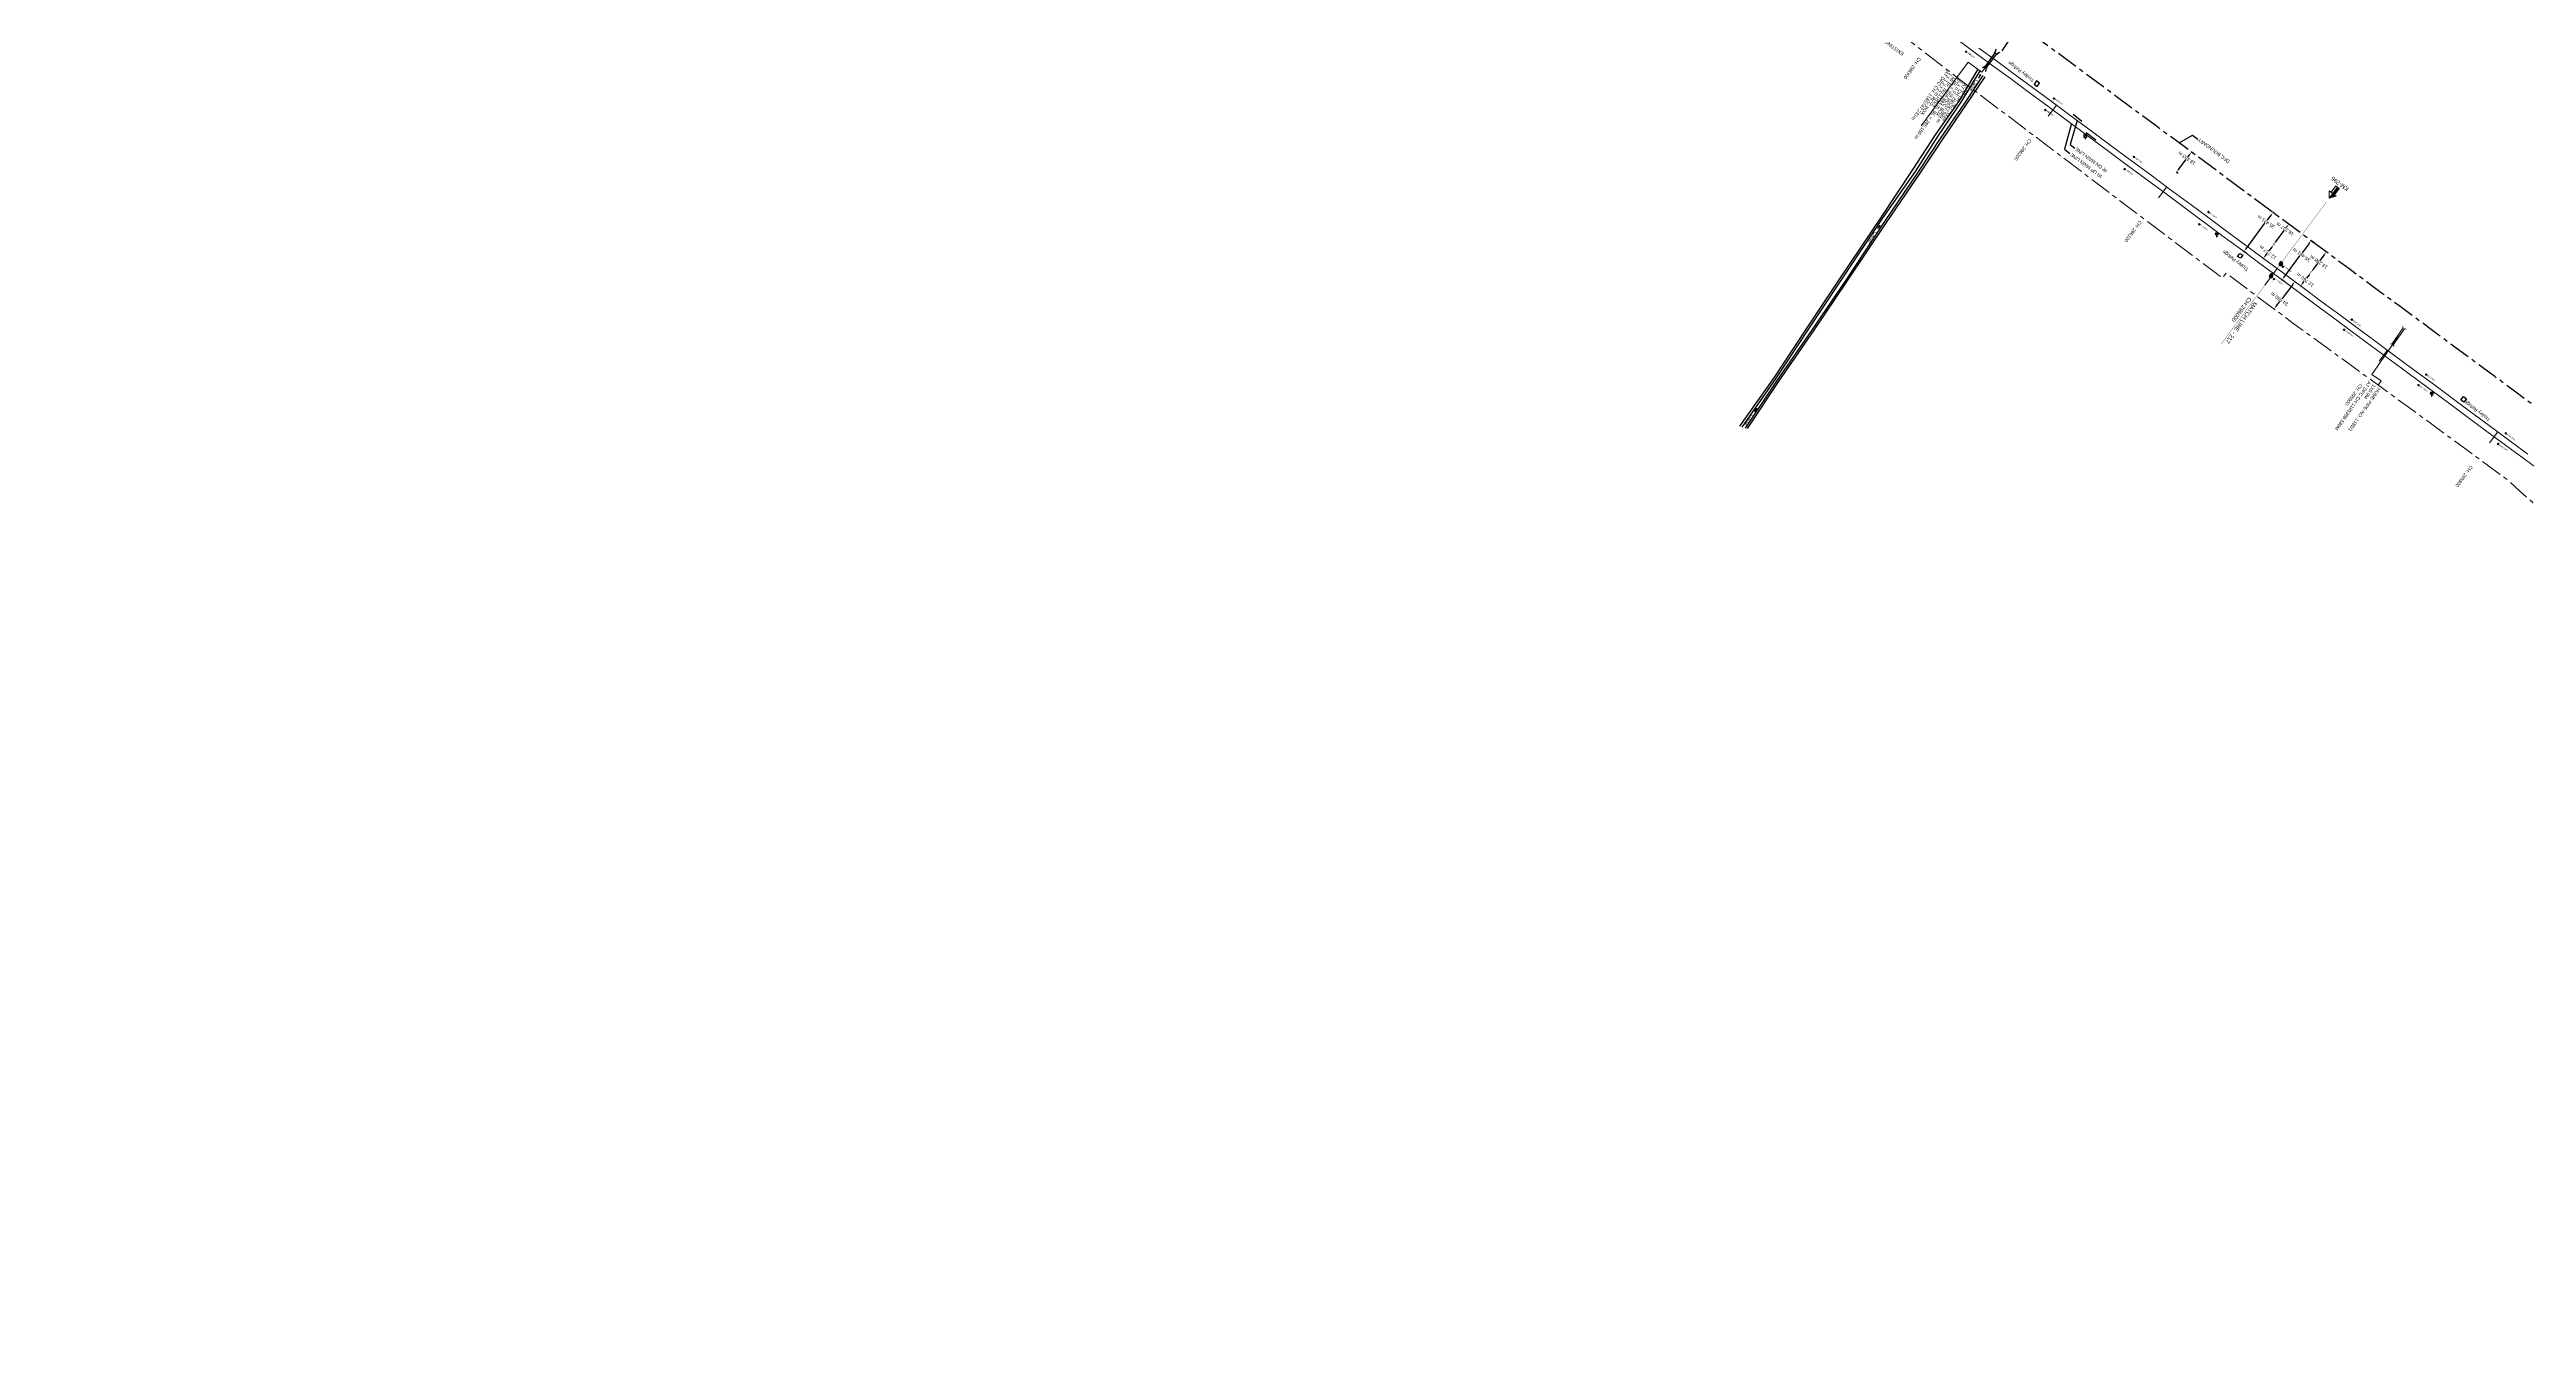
# Model space of a CAD drawing. Header units: metres. Extents: x 646303 to 662875, y 3366650 to 3378730.
# Drawn here: x 646392 to 648197, y 3376641 to 3377580 of the extents above; entities that cross this region are included whole.
import ezdxf
from ezdxf.enums import TextEntityAlignment as Align

# ---------------------------------------------------------------- set-up
doc = ezdxf.new("R2010")
doc.units = ezdxf.units.M
doc.header["$MEASUREMENT"] = 0
doc.header["$PDMODE"] = 3
doc.header["$PDSIZE"] = 0.5
doc.linetypes.add('CENTER', pattern=[50.8, 31.75, -6.35, 6.35, -6.35])
doc.linetypes.add('PHANTOM2', pattern=[1.25, 0.625, -0.125, 0.125, -0.125, 0.125, -0.125])
for name, color, linetype, lineweight in [('BOUNDARY DIMENTION', 10, 'Continuous', 0), ('BRIDGE DETAILS PLAN', 7, 'Continuous', 0), ('Existing Chainage', 7, 'Continuous', 0), ('Existing IR Track', 143, 'Continuous', 0), ('Existing Railway Boundary', 7, 'CENTER', 0), ('flow direction', 7, 'Continuous', 0), ('KM STONE', 7, 'Continuous', 0), ('OHE MAST', 8, 'Continuous', 0), ('OHE MAST TEXT', 8, 'Continuous', 0)]:
    doc.layers.add(name, color=color, linetype=linetype, lineweight=lineweight)
for name, color, linetype in [('BRIDGE_PARAPET', 7, 'Continuous'), ('CANAL_BOTTOM', 5, 'Continuous'), ('CANAL_TOP', 5, 'Continuous'), ('DFCC Boundary', 6, 'CENTER'), ('Dimension', 10, 'Continuous'), ('KILOMETER_STONE', 251, 'Continuous'), ('MATCH LINE', 7, 'Continuous'), ('RETAINING_WALL', 7, 'Continuous'), ('River Text', 5, 'Continuous'), ('SFL_SOFFIT_LVL', 251, 'Continuous'), ('Sign Board', 251, 'Continuous'), ('T_G', 8, 'Continuous'), ('TBM_PILLAR', 251, 'Continuous'), ('TOPO_TEXT', 251, 'Continuous'), ('TROLLEY_STAND', 7, 'Continuous')]:
    doc.layers.add(name, color=color, linetype=linetype)
doc.styles.add('CUT-FILL', font='cut-fill.shx', dxfattribs={"height": 2})
doc.styles.add('notes', font='romans.shx', dxfattribs={"height": 2})
doc.styles.get("Standard").update_dxf_attribs({"font": 'arial.ttf'})
doc.styles.add('Style-Arial', font='arial.ttf')
doc.dimstyles.new('DIM', dxfattribs={"dimtxt": 2.5, "dimasz": 2.5, "dimexe": 0.18, "dimexo": 0.0625, "dimgap": 0.09, "dimtad": 0, "dimtih": 1, "dimtoh": 1, "dimdec": 3, "dimzin": 0, "dimdsep": 46, "dimtxsty": 'Standard', "dimcen": 0.09, "dimadec": 0, "dimazin": 0, "dimtfac": 1, "dimtdec": 3, "dimtofl": 0, "dimtmove": 0, "dimatfit": 3, "dimfxl": 1, "dimtolj": 1, "dimtzin": 0, "dimarcsym": 0})
doc.dimstyles.new('ISO-25', dxfattribs={"dimtxt": 2.5, "dimasz": 2.5, "dimexe": 1.25, "dimexo": 0.625, "dimtad": 1, "dimtxsty": 'Standard', "dimcen": 2.5, "dimadec": 0, "dimazin": 0, "dimtfac": 1, "dimtmove": 0, "dimatfit": 3, "dimfxl": 1, "dimarcsym": 0})

# ---------------------------------------------------------------- blocks, each defined once
blk = doc.blocks.new('River A')
at = {"layer": 'River Text'}
for p, q in [((0, 3), (-4, 11, -1500)), ((0, 0), (-4, 8, -1500)), ((0, 20), (-3, 28, -1500)), ((0, 16), (-3, 24, -1500)), ((0, 13), (-3, 20, -1500)), ((0, 10), (-3, 17, -1500)), ((0, 6), (-3, 14, -1500)), ((0, 20), (4, 28, -1500)), ((0, 16), (4, 24, -1500)), ((1, 22), (0, 0)), ((0, 13), (4, 20, -1500)), ((0, 10), (4, 17, -1500)), ((0, 6), (4, 13, -1500)), ((0, 3), (4, 11, -1500)), ((0, 0), (4, 7, -1500))]:
    blk.add_line(p, q, dxfattribs=at)
blk.add_lwpolyline([(-1, -28), (1, 22)], dxfattribs=at)
blk.add_solid([(3, -28), (-1, -53), (-5, -28)], dxfattribs=at)
blk = doc.blocks.new('TBM')
at = {"const_width": 0.042}
blk.add_lwpolyline([(0.8, -0.8), (-0.8, -0.8), (-0.8, 0.8), (0.8, 0.8)], close=True, dxfattribs=at)
blk.add_lwpolyline([(0.5, -0.5), (-0.5, -0.5), (-0.5, 0.5), (0.5, 0.5)], close=True)
blk = doc.blocks.new('KMS')
blk.add_hatch(color=256).paths.add_polyline_path([(0.8, 1.7), (0.8, 0), (1.3, 0.3), (1.3, 1.7, 0.82134), (-0.6, 2.1, -0.601821)])
for points in [[(-0.8, 0), (-0.8, 1.7)], [(-0.8, 1.4), (0.8, 1.4)], [(-0.8, 0.6), (0.8, 0.6)], [(-0.8, 0), (0.8, 0)], [(0.8, 0), (0.8, 1.7)], [(0.8, 0), (1.3, 0.3)], [(1.3, 0.3), (1.3, 1.7)]]:
    blk.add_lwpolyline(points)
for centre, radius, start, end in [((0, 1.5), 0.867, 14.1462, 165.8538), ((0.3, 1.7), 1, 0.4859, 158.6661)]:
    blk.add_arc(centre, radius, start, end)
at = {"style": 'notes'}
for s, p in [('K', (-0.2, 1.6)), ('M', (-0.2, 0.8)), ('S', (-0.2, 0.1))]:
    blk.add_text(s, height=0.391, dxfattribs=at).set_placement(p)
blk = doc.blocks.new('T-G')
at = {"color": 8}
for points in [[(-0.9, 1.7), (0.9, 2.7)], [(-0.9, 1.7), (0.8, 2.7)], [(-0.1, 1.2), (-0.1, 0)], [(-0.1, 0), (0.1, 0)], [(0.1, 1.2), (0.1, 0)]]:
    blk.add_lwpolyline(points, dxfattribs=at)
blk.add_circle((0, 2.2), 1, dxfattribs=at)
at = {"color": 8, "style": 'CUT-FILL'}
for s, p in [('T', (-0.1, 2.5, 203.2)), ('G', (-0.1, 1.5, 203.2))]:
    blk.add_text(s, height=0.4, dxfattribs=at).set_placement(p)
blk = doc.blocks.new('WL')
for p, q in [((1.1, 3.4), (-1.1, 3.4)), ((-1.1, 3.4), (-1.1, 1.3)), ((-1.1, 1.3), (1.1, 1.3)), ((0, 1.3), (0, 0)), ((1.1, 1.3), (1.1, 3.4))]:
    blk.add_line(p, q)
blk.add_lwpolyline([(-1.1, 1.3), (1.1, 3.4)])
at = {"style": 'CUT-FILL'}
for s, p in [('W', (-0.8, 2.4)), ('L', (0.4, 1.6))]:
    blk.add_text(s, height=0.739, dxfattribs=at).set_placement(p)
blk = doc.blocks.new('OHE MAST')
h = blk.add_hatch(color=256)
edge = h.paths.add_edge_path()
edge.add_arc((0, 0), 0.514, 0, 360)
at = {"const_width": 0.01, "flags": 128}
for points in [[(1.5, 3.5), (1.5, 2), (-1.5, 2), (-1.5, 3.5)], [(0, 2), (0, 0)]]:
    blk.add_lwpolyline(points, dxfattribs=at)
blk.add_circle((0, 0), 0.514)
blk = doc.blocks.new('KM POST PLAN')
at = {"extrusion": (0, 0, -1)}
h = blk.add_hatch(color=256, dxfattribs=at)
h.paths.add_polyline_path([(0, -20), (0, -8.5), (3, -8.5), (3, -20)])
h.paths.add_polyline_path([(0, -8.5), (0, 0), (6.3, -8.5), (3, -8.5)], flags=16)
at = {"flags": 128}
for points in [[(0, 0), (-6.3, -8.5), (6.3, -8.5)], [(0, 0), (0, -20)], [(0, 0), (6.3, -8.5)], [(3, -8.5), (3, -20), (-3, -20), (-3, -8.5)]]:
    blk.add_lwpolyline(points, dxfattribs=at)
at = {"style": 'Style-Arial'}
blk.add_attdef('KM-POST', text='', height=6, dxfattribs=at).set_placement((0, -26, -263.9), align=Align.MIDDLE_CENTER)
blk = doc.blocks.new('*D7225')
at = {"layer": 'Defpoints', "color": 0, "transparency": 16777216}
for p in [(648032.3, 3377407.6), (648039.7, 3377417.9), (648039.8, 3377417.8)]:
    blk.add_point(p, dxfattribs=at)
at = {"layer": 'Dimension', "color": 0, "lineweight": -2, "transparency": 16777216}
for p, q in [((648032.2, 3377407.6), (648032, 3377407.8)), ((648033.6, 3377409.7), (648034.7, 3377411.1)), ((648038.2, 3377415.9), (648036.3, 3377413.3)), ((648039.8, 3377417.9), (648039.6, 3377418))]:
    blk.add_line(p, q, dxfattribs=at)
at = {"layer": 'Dimension', "color": 0, "transparency": 16777216}
for points in [[(648033.3, 3377409.9), (648034, 3377409.4), (648032.1, 3377407.7)], [(648037.9, 3377416.1), (648038.6, 3377415.7), (648039.7, 3377417.9)]]:
    blk.add_solid(points, dxfattribs=at)
at = {"layer": 'Dimension', "color": 0, "lineweight": 0, "transparency": 16777216, "insert": (648035.5, 3377412.2), "char_height": 2.5, "attachment_point": 5, "rotation": 142}
blk.add_mtext('\\A1;12.760 m', dxfattribs=at)
blk = doc.blocks.new('*D7226')
at = {"layer": 'Defpoints', "color": 0, "transparency": 16777216}
for p in [(648005, 3377427.8), (648012.5, 3377438.1), (648012.6, 3377438)]:
    blk.add_point(p, dxfattribs=at)
at = {"layer": 'Dimension', "color": 0, "lineweight": -2, "transparency": 16777216}
for p, q in [((648004.9, 3377427.8), (648004.8, 3377427.9)), ((648006.4, 3377429.8), (648007.4, 3377431.1)), ((648011, 3377436.1), (648009, 3377433.3)), ((648012.5, 3377438.1), (648012.3, 3377438.2))]:
    blk.add_line(p, q, dxfattribs=at)
at = {"layer": 'Dimension', "color": 0, "transparency": 16777216}
for points in [[(648006.1, 3377430.1), (648006.7, 3377429.6), (648004.9, 3377427.8)], [(648010.7, 3377436.3), (648011.3, 3377435.8), (648012.5, 3377438.1)]]:
    blk.add_solid(points, dxfattribs=at)
at = {"layer": 'Dimension', "color": 0, "lineweight": 0, "transparency": 16777216, "insert": (648008.2, 3377432.2), "char_height": 2.5, "attachment_point": 5, "rotation": 142}
blk.add_mtext('\\A1;12.757 m', dxfattribs=at)
blk = doc.blocks.new('*D7326')
at = {"layer": 'Defpoints', "color": 0, "linetype": 'ByBlock', "ltscale": 0.5, "transparency": 16777216}
for p in [(648027.8, 3377410.9), (648012.8, 3377390.9), (648012.8, 3377390.9)]:
    blk.add_point(p, dxfattribs=at)
at = {"layer": 'Existing Railway Boundary', "color": 0, "linetype": 'ByBlock', "lineweight": -2, "ltscale": 0.5, "transparency": 16777216}
for p, q in [((648026.3, 3377408.9), (648018.6, 3377398.7)), ((648027.7, 3377410.9), (648027.6, 3377411)), ((648012.8, 3377390.9), (648012.7, 3377391)), ((648014.3, 3377392.9), (648017, 3377396.5))]:
    blk.add_line(p, q, dxfattribs=at)
at = {"layer": 'Existing Railway Boundary', "color": 0, "linetype": 'ByBlock', "ltscale": 0.5, "transparency": 16777216}
for points in [[(648025.9, 3377409.1), (648026.6, 3377408.7), (648027.8, 3377410.9)], [(648014, 3377393.2), (648014.7, 3377392.7), (648012.8, 3377390.9)]]:
    blk.add_solid(points, dxfattribs=at)
at = {"layer": 'Existing Railway Boundary', "color": 0, "linetype": 'ByBlock', "ltscale": 0.5, "transparency": 16777216, "insert": (648016.7, 3377398.3), "char_height": 2.5, "attachment_point": 5, "rotation": 145}
blk.add_mtext('\\A1;24.950 m', dxfattribs=at)
blk = doc.blocks.new('*D7112')
at = {"layer": 'BOUNDARY DIMENTION', "color": 0, "lineweight": -2, "transparency": 16777216}
for p, q in [((648041.3, 3377419.8), (648044.5, 3377424.1)), ((648049.2, 3377430.5), (648046.1, 3377426.3)), ((648050.7, 3377432.6), (648050.6, 3377432.7)), ((648039.8, 3377417.9), (648039.7, 3377417.9))]:
    blk.add_line(p, q, dxfattribs=at)
at = {"layer": 'BOUNDARY DIMENTION', "color": 0, "transparency": 16777216}
for points in [[(648048.9, 3377430.8), (648049.6, 3377430.3), (648050.7, 3377432.5)], [(648041, 3377420.1), (648041.7, 3377419.6), (648039.8, 3377417.8)]]:
    blk.add_solid(points, dxfattribs=at)
at = {"layer": 'Defpoints', "color": 0, "transparency": 16777216}
for p in [(648050.7, 3377432.5), (648050.7, 3377432.5), (648039.8, 3377417.8)]:
    blk.add_point(p, dxfattribs=at)
at = {"layer": 'BOUNDARY DIMENTION', "color": 0, "transparency": 16777216, "insert": (648045.3, 3377425.2), "char_height": 2.5, "attachment_point": 5, "rotation": 145}
blk.add_mtext('\\A1;18.298 m', dxfattribs=at)
blk = doc.blocks.new('*D7122')
at = {"layer": 'BOUNDARY DIMENTION', "color": 0, "lineweight": -2, "transparency": 16777216}
for p, q in [((648014, 3377440), (648020, 3377448.1)), ((648022, 3377450.7), (648021.6, 3377450.3)), ((648023.5, 3377452.7), (648023.6, 3377452.6)), ((648012.6, 3377438), (648012.7, 3377437.9))]:
    blk.add_line(p, q, dxfattribs=at)
at = {"layer": 'BOUNDARY DIMENTION', "color": 0, "transparency": 16777216}
for points in [[(648021.6, 3377451), (648022.3, 3377450.5), (648023.5, 3377452.7)], [(648013.7, 3377440.3), (648014.4, 3377439.8), (648012.6, 3377438)]]:
    blk.add_solid(points, dxfattribs=at)
at = {"layer": 'Defpoints', "color": 0, "transparency": 16777216}
for p in [(648023.5, 3377452.7), (648023.5, 3377452.7), (648012.6, 3377438)]:
    blk.add_point(p, dxfattribs=at)
at = {"layer": 'BOUNDARY DIMENTION', "color": 0, "transparency": 16777216, "insert": (648020.8, 3377449.2), "char_height": 2.5, "attachment_point": 5, "rotation": 145}
blk.add_mtext('\\A1;18.297 m', dxfattribs=at)
blk = doc.blocks.new('*D7123')
at = {"layer": 'BOUNDARY DIMENTION', "color": 0, "lineweight": -2, "transparency": 16777216}
for p, q in [((647943.1, 3377492.5), (647948.4, 3377499.7)), ((647951, 3377503.3), (647950, 3377501.9)), ((647953.8, 3377504.4), (647952.4, 3377505.4)), ((647942.9, 3377489.6), (647941.5, 3377490.6))]:
    blk.add_line(p, q, dxfattribs=at)
at = {"layer": 'BOUNDARY DIMENTION', "color": 0, "transparency": 16777216}
for points in [[(647950.7, 3377503.6), (647951.4, 3377503.1), (647952.5, 3377505.3)], [(647942.8, 3377492.8), (647943.4, 3377492.3), (647941.6, 3377490.5)]]:
    blk.add_solid(points, dxfattribs=at)
at = {"layer": 'Defpoints', "color": 0, "transparency": 16777216}
for p in [(647952.5, 3377505.3), (647953.8, 3377504.4), (647942.9, 3377489.6)]:
    blk.add_point(p, dxfattribs=at)
at = {"layer": 'BOUNDARY DIMENTION', "color": 0, "transparency": 16777216, "insert": (647949.2, 3377500.8), "char_height": 2.5, "attachment_point": 5, "rotation": 145}
blk.add_mtext('\\A1;18.383 m', dxfattribs=at)
blk = doc.blocks.new('*D7027')
at = {"layer": 'Defpoints', "color": 0, "linetype": 'Continuous', "ltscale": 0.5, "transparency": 16777216}
for p in [(648039.7, 3377440.7), (648042, 3377439), (648020.8, 3377410.5)]:
    blk.add_point(p, dxfattribs=at)
at = {"layer": 'DFCC Boundary', "color": 0, "linetype": 'Continuous', "lineweight": -2, "ltscale": 0.5, "transparency": 16777216}
for p, q in [((648020, 3377414.2), (648031.5, 3377429.7)), ((648038.2, 3377438.7), (648033.1, 3377431.9)), ((648041.9, 3377439.1), (648039.5, 3377440.8)), ((648020.8, 3377410.5), (648018.4, 3377412.3))]:
    blk.add_line(p, q, dxfattribs=at)
at = {"layer": 'DFCC Boundary', "color": 0, "linetype": 'Continuous', "ltscale": 0.5, "transparency": 16777216}
for points in [[(648037.8, 3377439), (648038.5, 3377438.5), (648039.7, 3377440.7)], [(648019.7, 3377414.5), (648020.4, 3377414), (648018.6, 3377412.2)]]:
    blk.add_solid(points, dxfattribs=at)
at = {"layer": 'DFCC Boundary', "color": 0, "linetype": 'Continuous', "ltscale": 0.5, "transparency": 16777216, "insert": (648032.8, 3377430.4), "char_height": 2.5, "attachment_point": 5, "rotation": 145}
blk.add_mtext('\\A1;35.491 m', dxfattribs=at)
blk = doc.blocks.new('*D7028')
at = {"layer": 'Defpoints', "color": 0, "linetype": 'Continuous', "ltscale": 0.5, "transparency": 16777216}
for p in [(648011.9, 3377461.3), (648013.5, 3377460.1), (647992.4, 3377431.5)]:
    blk.add_point(p, dxfattribs=at)
at = {"layer": 'DFCC Boundary', "color": 0, "linetype": 'Continuous', "lineweight": -2, "ltscale": 0.5, "transparency": 16777216}
for p, q in [((648013.5, 3377460.1), (648011.8, 3377461.4)), ((647992.3, 3377434.7), (648006.1, 3377453.4)), ((648010.4, 3377459.2), (648007.7, 3377455.6)), ((647992.4, 3377431.6), (647990.7, 3377432.8))]:
    blk.add_line(p, q, dxfattribs=at)
at = {"layer": 'DFCC Boundary', "color": 0, "linetype": 'Continuous', "ltscale": 0.5, "transparency": 16777216}
for points in [[(648010.1, 3377459.5), (648010.8, 3377459), (648011.9, 3377461.3)], [(647992, 3377435), (647992.6, 3377434.5), (647990.8, 3377432.7)]]:
    blk.add_solid(points, dxfattribs=at)
at = {"layer": 'DFCC Boundary', "color": 0, "linetype": 'Continuous', "ltscale": 0.5, "transparency": 16777216, "insert": (648006.9, 3377454.5), "char_height": 2.5, "attachment_point": 5, "rotation": 145}
blk.add_mtext('\\A1;35.491 m', dxfattribs=at)

msp = doc.modelspace()

# ---------------------------------------------------------------- linework, layer by layer
at = {"layer": 'BRIDGE DETAILS PLAN', "color": 7, "linetype": 'Continuous', "lineweight": 0, "flags": 128}
msp.add_lwpolyline([(647804.961, 3377570.3171), (647799.9223, 3377563.4399), (647789.7993, 3377570.8566), (647755.7365, 3377524.3648)], dxfattribs=at)
at = {"layer": 'BRIDGE DETAILS PLAN', "color": 10, "linetype": 'Continuous'}
msp.add_lwpolyline([(648103.2164, 3377370.927), (648083.9824, 3377343.0897), (648090.6471, 3377338.4849), (648088.5019, 3377335.5388)], dxfattribs=at)
at = {"layer": 'BRIDGE DETAILS PLAN', "color": 1, "linetype": 'Continuous'}
for points in [[(648097.4906, 3377365.6223), (648098.6033, 3377365.4214), (648106.8491, 3377377.1235), (648106.286, 3377378.1039)], [(648100.1448, 3377363.7513), (648099.5816, 3377364.7318), (648107.8319, 3377376.4307), (648108.9446, 3377376.2298)]]:
    msp.add_lwpolyline(points, dxfattribs=at)
at = {"layer": 'BRIDGE_PARAPET', "linetype": 'Continuous'}
for points in [[(647810.651, 3377576.211, 267.979), (647808.984, 3377577.504, 267.989), (647809.158, 3377577.776, 267.985), (647810.825, 3377576.483, 267.985)], [(647803.461, 3377566.6, 268.016), (647801.993, 3377567.768, 268.029), (647802.178, 3377568.055, 268.025), (647803.646, 3377566.887, 268.025)]]:
    msp.add_polyline3d(points, close=True, dxfattribs=at)
at = {"layer": 'CANAL_BOTTOM', "linetype": 'Continuous'}
for points in [[(647798.466, 3377564.467, 265.664), (647785.021, 3377542.322, 266.361), (647767.988, 3377517.37, 266.409), (647751.235, 3377491.045, 266.366), (647727.212, 3377456.868, 266.678), (647697.824, 3377412.831, 266.572), (647673.052, 3377375.763, 266.406), (647649.638, 3377340.038, 266.215), (647625.061, 3377304.754, 266.288)], [(647627.68, 3377304.145, 266.125), (647650.915, 3377339.109, 266.123), (647676.412, 3377375.948, 266.2), (647700.604, 3377411.343, 266.307), (647729.261, 3377454.702, 266.348), (647753.62, 3377491.009, 266.341), (647770.316, 3377515.891, 266.23), (647786.894, 3377540.239, 266.152), (647800.862, 3377561.109, 265.834)]]:
    msp.add_polyline3d(points, dxfattribs=at)
at = {"layer": 'CANAL_TOP', "linetype": 'Continuous'}
for points in [[(647976.325, 3377820.225, 267.336), (647960.727, 3377797.273, 267.406), (647940.35, 3377766.045, 267.378), (647919.806, 3377735.837, 267.46), (647899.267, 3377704.988, 267.355), (647877.411, 3377671.693, 267.605), (647865.502, 3377655.408, 267.494), (647849.72, 3377632.058, 267.423), (647835.887, 3377610.036, 267.421), (647822.894, 3377591.615, 267.123), (647814.5197, 3377579.0686, 266.9264)], [(647623.561, 3377305.486, 267.23), (647648.485, 3377340.81, 266.844), (647672.181, 3377376.421, 266.872), (647696.784, 3377413.535, 266.848), (647726.402, 3377457.552, 266.976), (647749.426, 3377492.203, 266.963), (647766.548, 3377518.534, 266.969), (647783.835, 3377543.034, 267.187), (647797.135, 3377565.788, 267.912)], [(647802.018, 3377560.051, 267.505), (647788.184, 3377539.652, 267.063), (647771.579, 3377515.433, 267.131), (647754.739, 3377489.902, 267.327), (647730.072, 3377453.981, 267.034), (647700.937, 3377410.427, 267.196), (647677.502, 3377375.538, 266.939), (647652.005, 3377338.699, 266.862), (647628.77, 3377303.735, 266.864)]]:
    msp.add_polyline3d(points, dxfattribs=at)
at = {"layer": 'DFCC Boundary', "ltscale": 0.5, "flags": 128}
msp.add_lwpolyline([(655695.597, 3371812.1897), (655640.8822, 3371912.823), (655580.0449, 3371996.7158), (655509.7792, 3372062.0857), (655426.9534, 3372113.9756), (655342.6069, 3372167.9462), (655257.8854, 3372221.2222), (655173.2688, 3372275.363), (655087.3459, 3372327.2788), (655002.8598, 3372380.6107), (654914.5097, 3372429.9473), (654741.1355, 3372529.4419), (654650.033, 3372576.4159), (654568.6995, 3372626.155), (654571.9877, 3372630.6369), (654391.4686, 3372756.327), (654377.1337, 3372736.8494), (654004.4289, 3373016.6995), (654007.7887, 3373020.6424), (653690.5739, 3373253.6486), (653690.5425, 3373253.6059), (653433.8132, 3373453.1485), (653440.7668, 3373462.5592), (653208.8394, 3373636.5534), (653216.1698, 3373646.5105), (653142.1983, 3373700.8896), (653053.6963, 3373771.1122), (652994.4341, 3373810.5255), (652929.3691, 3373859.5713), (652860.9168, 3373902.1103), (652749.6028, 3373984.4705), (652631.2396, 3374070.7175), (652636.2281, 3374078.1704), (652537.912, 3374145.7283), (652392.904, 3374241.2711), (652388.7719, 3374235.6812), (652308.569, 3374304.8076), (652315.9256, 3374314.7669), (652103.9815, 3374448.7876), (652083.1937, 3374464.1943), (652072.7494, 3374471.9329), (652052.3219, 3374487.0684), (652038.1897, 3374497.5387), (652024.0173, 3374508.0388), (652009.8347, 3374518.5254), (651995.6683, 3374529), (651981.7515, 3374539.2836), (651967.8828, 3374549.5317), (651954.6903, 3374559.2866), (651941.4997, 3374569.04), (651923.9377, 3374582.0168), (651906.3215, 3374595.0337), (651892.0868, 3374605.5547), (651877.7985, 3374616.1153), (651861.6288, 3374628.0564), (651845.5071, 3374639.9619), (651829.5757, 3374651.7544), (651824.7911, 3374655.296), (651813.6747, 3374663.5244), (651797.4592, 3374675.4968), (651792.6217, 3374679.0685), (651809.3453, 3374701.6999), (651798.0335, 3374710.0518), (651782.3495, 3374721.6444), (651766.6655, 3374733.2369), (651750.5163, 3374745.1875), (651734.3118, 3374757.179), (651717.3274, 3374769.6994), (651700.4625, 3374782.1317), (651684.6001, 3374793.8578), (651668.5938, 3374805.6902), (651652.6806, 3374817.4203), (651636.8173, 3374829.1137), (651620.9269, 3374840.8662), (651604.9647, 3374852.6718), (651588.7459, 3374864.6312), (651572.5882, 3374876.5455), (651556.6943, 3374888.2868), (651540.8409, 3374899.9983), (651524.5553, 3374912.0488), (651508.2568, 3374924.109), (651492.7938, 3374935.5157), (651477.3997, 3374946.8715), (651461.3291, 3374958.7436), (651445.2311, 3374970.6359), (651429.3555, 3374982.3615), (651413.4375, 3374994.1184), (651396.6322, 3375006.522), (651379.7761, 3375018.963), (651363.6644, 3375030.8565), (651352.7728, 3375038.8965), (651331.6522, 3375054.4784), (651315.7738, 3375066.1947), (651299.7306, 3375078.0412), (651283.6239, 3375089.9346), (651273.9044, 3375097.1057), (651264.2377, 3375104.2378), (651243.4187, 3375119.6324), (651222.5077, 3375135.095), (651201.5462, 3375150.5784), (651180.4926, 3375166.1298), (651161.7365, 3375179.9701), (651143.0969, 3375193.7244), (651126.6442, 3375205.9373), (651110.0563, 3375218.2505), (651088.7204, 3375233.9244), (651067.5473, 3375249.4788), (651049.4448, 3375262.8672), (651031.0656, 3375276.4601), (651013.3004, 3375289.5618), (650995.6557, 3375302.5748), (650975.556, 3375317.4171), (650955.4878, 3375332.2363), (650948.8014, 3375337.1771), (650951.4372, 3375340.7501), (650937.0874, 3375351.3535), (650916.0918, 3375366.8677), (650897.9224, 3375380.2929), (650879.805, 3375393.6796), (650866.8386, 3375403.2309), (650853.9116, 3375412.7532), (650835.5886, 3375426.289), (650817.2946, 3375439.8035), (650797.968, 3375454.1206), (650778.7222, 3375468.3781), (650760.7655, 3375481.6337), (650742.8011, 3375494.8949), (650723.0807, 3375509.4255), (650703.3693, 3375523.9495), (650688.6613, 3375534.8372), (650673.8463, 3375545.804), (650653.7938, 3375560.6295), (650633.6894, 3375575.4932), (650612.6421, 3375591.0542), (650592.0153, 3375606.3042), (650570.0328, 3375622.5591), (650548.5001, 3375638.4814), (650530.5234, 3375651.793), (650512.3606, 3375665.2423), (650494.7465, 3375678.2665), (650476.9008, 3375691.462), (650459.2976, 3375704.4721), (650441.3132, 3375717.7633), (650427.1261, 3375728.1319), (650413.8099, 3375737.864), (650402.677, 3375746.2697), (650389.8486, 3375755.6668), (650377.7322, 3375764.5425), (650360.7275, 3375777.1141), (650343.7744, 3375789.6482), (650325.0342, 3375803.5254), (650306.3109, 3375817.39), (650287.6225, 3375831.2124), (650268.717, 3375845.1957), (650250.337, 3375858.8009), (650231.8256, 3375872.5033), (650215.4559, 3375884.6355), (650199.261, 3375896.6381), (650189.9351, 3375903.5429), (650184.6476, 3375907.4517), (650170.3331, 3375918.0338), (650153.2211, 3375930.7288), (650135.9365, 3375943.5518), (650119.2313, 3375955.9159), (650102.3769, 3375968.3905), (650085.2738, 3375981.0461), (650068.2078, 3375993.6742), (650052.7787, 3376005.1011), (650037.4384, 3376016.4621), (650022.1728, 3376027.766), (650006.9632, 3376039.0283), (649974.7512, 3376062.8762), (649961.4537, 3376072.7117), (649948.2091, 3376082.508), (649944.476, 3376085.2722), (649918.728, 3376050.5341), (649909.4316, 3376057.4177), (649896.4092, 3376067.0604), (649893.7832, 3376069.0128), (649891.1645, 3376070.9437), (649888.4639, 3376072.9569), (649875.744, 3376082.3694), (649867.5551, 3376088.4016), (649853.4118, 3376098.8745), (649839.2513, 3376109.3603), (649829.0749, 3376116.9005), (649827.2194, 3376118.2675), (649818.0867, 3376125.0366), (649808.8566, 3376131.8779), (649793.2502, 3376143.4201), (649777.6288, 3376154.9733), (649763.6321, 3376165.3144), (649749.5741, 3376175.7007), (649733.9228, 3376187.2754), (649718.3343, 3376198.8036), (649705.3241, 3376208.4391), (649692.3703, 3376218.0327), (649678.0208, 3376228.6769), (649663.5747, 3376239.3366), (649646.4625, 3376252.0623), (649634.6272, 3376260.744), (649624.9192, 3376267.9946), (649615.0208, 3376275.3876), (649599.9831, 3376286.4834), (649588.9857, 3376294.598), (649590.032, 3376296.0132), (649586.1685, 3376298.8639), (649569.3593, 3376311.3207), (649552.641, 3376323.7102), (649537.2353, 3376335.0739), (649521.9792, 3376346.327), (649506.2408, 3376358.0035), (649490.3575, 3376369.7875), (649475.7578, 3376380.5673), (649461.1933, 3376391.3211), (649445.4753, 3376402.9572), (649429.8494, 3376414.5253), (649414.4906, 3376425.9209), (649378.3483, 3376452.6365), (649368.4603, 3376459.9984), (649352.6509, 3376471.6682), (649336.6992, 3376483.4434), (649322.3941, 3376494.1037), (649307.6557, 3376505.0862), (649290.8736, 3376517.4208), (649273.972, 3376529.8435), (649258.1992, 3376541.4854), (649242.2966, 3376553.2232), (649226.5432, 3376564.8634), (649210.8826, 3376576.435), (649195.2207, 3376588.0769), (649179.5326, 3376599.7383), (649164.9134, 3376610.5118), (649150.5177, 3376621.1205), (649135.415, 3376632.3287), (649120.2337, 3376643.5954), (649107.8929, 3376652.6743), (649095.5927, 3376661.7234), (649079.5687, 3376673.5769), (649063.4846, 3376685.4748), (649046.5651, 3376697.9756), (649029.6506, 3376710.4727), (649013.3465, 3376722.5351), (648996.9805, 3376734.6431), (648980.3936, 3376746.8979), (648963.6626, 3376759.259), (648946.7453, 3376771.7643), (648929.6945, 3376784.3682), (648913.5118, 3376796.3614), (648897.2206, 3376808.435), (648876.2496, 3376823.9678), (648855.1325, 3376839.6089), (648839.3985, 3376851.2044), (648823.6596, 3376862.8037), (648806.187, 3376875.7235), (648788.7814, 3376888.5937), (648772.4766, 3376900.6763), (648756.1277, 3376912.7915), (648748.6058, 3376918.3049), (648733.321, 3376929.6306), (648718.1841, 3376940.8501), (648694.1574, 3376958.9078), (648686.9154, 3376964.1595), (648685.9321, 3376964.8321), (648667.95, 3376978.2197), (648649.3198, 3376992.1471), (648633.5557, 3377003.8368), (648617.684, 3377015.6038), (648613.3865, 3377018.7718), (648613.1308, 3377018.4261), (648605.39, 3377024.1325), (648593.439, 3377032.9404), (648576.5994, 3377045.3816), (648559.8787, 3377057.7351), (648542.9247, 3377070.3132), (648525.9483, 3377082.908), (648511.3109, 3377093.7409), (648496.5572, 3377104.6599), (648477.562, 3377118.7172), (648458.5464, 3377132.7896), (648451.3349, 3377138.2101), (648435.5918, 3377149.862), (648422.1096, 3377159.9046), (648408.3664, 3377170.0637), (648394.6863, 3377180.1761), (648381.6588, 3377189.818), (648368.6059, 3377199.4787), (648354.1188, 3377210.196), (648339.6473, 3377220.9017), (648325.8166, 3377231.1386), (648311.9735, 3377241.3853), (648297.2469, 3377252.2824), (648283.6168, 3377262.3688), (648282.6002, 3377260.9951), (648281.5015, 3377261.8082), (648268.446, 3377271.4578), (648255.3849, 3377281.1115), (648243.3023, 3377290.0413), (648231.5826, 3377298.7116), (648230.1246, 3377299.843), (648216.137, 3377310.1827), (648202.3989, 3377320.3379), (648187.9045, 3377331.0225), (648173.4524, 3377341.7035), (648159.964, 3377351.7009), (648146.3755, 3377361.7726), (648132.3698, 3377372.1252), (648118.3132, 3377382.5155), (648104.5683, 3377392.6752), (648090.8453, 3377402.8186), (648079.0331, 3377411.5788), (648067.1746, 3377420.3734), (648052.1864, 3377431.461), (648037.1291, 3377442.5999), (648023.4384, 3377452.7367), (648009.6421, 3377462.9518), (647998.5681, 3377471.1475), (647977.6651, 3377486.6371), (647970.8013, 3377491.7424), (647954.3046, 3377504.0127), (647940.5645, 3377514.1537), (647927.1436, 3377524.0583), (647912.5029, 3377534.9198), (647897.7662, 3377545.8524), (647883.3488, 3377556.5286), (647868.9785, 3377567.1699), (647855.3948, 3377577.2425), (647841.7032, 3377587.3948), (647828.8284, 3377596.8277), (647815.9828, 3377606.2395), (647798.869, 3377618.9232), (647787.996, 3377626.9816), (647769.1212, 3377640.9619), (647756.6675, 3377650.183), (647742.624, 3377660.5991), (647728.5049, 3377671.0713), (647713.635, 3377682.0926), (647698.699, 3377693.1628), (647681.9918, 3377705.517), (647665.4025, 3377717.7839), (647652.0515, 3377727.6811), (647638.8028, 3377737.5025), (647625.2604, 3377747.546), (647611.724, 3377757.585), (647601.846, 3377764.9047), (647586.5632, 3377776.2354), (647574.9107, 3377784.8659), (647552.1318, 3377801.7377), (647544.5766, 3377807.3492), (647531.2096, 3377817.2774), (647518.7824, 3377826.4783), (647506.3678, 3377835.6698), (647493.0662, 3377845.5438), (647479.7149, 3377855.4547), (647466.3541, 3377865.3556), (647452.9886, 3377875.26), (647440.1702, 3377884.755), (647427.3392, 3377894.2595), (647421.9004, 3377898.2902), (647422.4016, 3377898.9655), (647413.1507, 3377905.8213), (647398.5546, 3377916.6386), (647385.2867, 3377926.4568), (647372.1159, 3377936.2032), (647357.4127, 3377947.1112), (647351.2811, 3377951.6601), (647330.0092, 3377967.4105), (647317.4471, 3377976.6964), (647304.414, 3377986.3606), (647291.335, 3377996.0589), (647278.7541, 3378005.3917), (647266.0777, 3378014.7954), (647252.9457, 3378024.4462), (647239.9839, 3378033.9719), (647225.7512, 3378044.5255), (647211.5179, 3378055.0796), (647196.511, 3378066.208), (647181.4966, 3378077.3419), (647167.7872, 3378087.5064), (647154.0498, 3378097.6917), (647140.7668, 3378107.5414), (647127.4862, 3378117.3893), (647113.2521, 3378127.9375), (647099.0375, 3378138.4713), (647085.0268, 3378148.8592), (647070.9977, 3378159.2608), (647056.5444, 3378169.9697), (647042.0873, 3378180.6814), (647027.5624, 3378191.4464), (647013.0728, 3378202.1851), (646999.864, 3378211.9684), (646986.6741, 3378221.7376), (646973.6148, 3378231.4185), (646960.4875, 3378241.1499), (646945.7953, 3378252.0414), (646931.0256, 3378262.9902), (646930.6274, 3378263.2852), (646951.9475, 3378292.0562)], dxfattribs=at)
at = {"layer": 'Existing Chainage', "color": 0, "linetype": 'Continuous', "lineweight": 13, "flags": 128}
for points in [[(647848.2347, 3377531.3916), (647854.1867, 3377539.4273)], [(647928.6015, 3377471.8775), (647934.5505, 3377479.9155)], [(648005.9908, 3377408.3517), (648014.9167, 3377420.4069)], [(648089.3452, 3377352.8851), (648095.2988, 3377360.9197)], [(648169.7227, 3377293.3845), (648175.6728, 3377301.4217)]]:
    msp.add_lwpolyline(points, dxfattribs=at)
at = {"layer": 'Existing IR Track', "flags": 128}
for points in [[(647777.7365, 3377590.4095), (647794.9283, 3377577.668), (647807.8524, 3377568.1987), (647820.6457, 3377558.8256), (647834.2556, 3377548.7338), (647847.8389, 3377538.6615), (647862.2278, 3377528.0064), (647876.6452, 3377517.3302), (647891.3569, 3377506.4161), (647906.0333, 3377495.5281), (647919.4899, 3377485.5972), (647933.1759, 3377475.4961), (647949.6198, 3377463.2651), (647956.5091, 3377458.1408), (647977.4376, 3377442.6323), (647988.5292, 3377434.4237), (648002.3191, 3377424.2134), (648016.0097, 3377414.0765), (648031.0792, 3377402.9286), (648046.0503, 3377391.8536), (648057.8917, 3377383.0718), (648069.7266, 3377374.2947), (648083.4723, 3377364.1345), (648097.2172, 3377353.9749), (648111.2734, 3377343.5848), (648125.2606, 3377333.2459), (648138.8306, 3377323.188), (648152.3385, 3377313.176), (648166.8279, 3377302.4675), (648181.321, 3377291.7839), (648195.0402, 3377281.6426), (648208.6941, 3377271.5496)], [(647797.5747, 3377581.0948), (647810.4498, 3377571.6899), (647823.1815, 3377562.3899), (647836.871, 3377552.2517), (647850.318, 3377542.2929), (647864.8474, 3377531.531), (647879.3807, 3377520.7662), (647893.9832, 3377509.9473), (647908.8405, 3377498.9395), (647922.1105, 3377489.1226), (647936.409, 3377478.5449), (647952.2471, 3377466.7979), (647963.4665, 3377458.4717), (647980.0637, 3377446.1891), (647990.9817, 3377438.1289), (648004.9656, 3377427.7749), (648018.5592, 3377417.7099), (648033.7232, 3377406.4864), (648048.5858, 3377395.4859), (648060.5493, 3377386.645), (648072.3208, 3377377.946), (648086.1312, 3377367.7127), (648099.7896, 3377357.5921), (648113.9119, 3377347.136), (648127.9069, 3377336.7742), (648141.471, 3377326.7372), (648154.9629, 3377316.7535), (648169.465, 3377306.0174), (648183.5264, 3377295.6076), (648197.6217, 3377285.1231)]]:
    msp.add_lwpolyline(points, dxfattribs=at)
at = {"layer": 'Existing Railway Boundary', "ltscale": 0.5, "flags": 128}
msp.add_lwpolyline([(646392.1468, 3378591.2261), (646396.278, 3378587.827), (646429.651, 3378563.418), (646508.624, 3378505.748), (646567.005, 3378462.112), (646623.834, 3378415.482), (646669.109, 3378384.322), (646783.715, 3378301.571), (646838.51, 3378262.658), (646952.965, 3378175.311), (647008.322, 3378137.109), (647042.48, 3378108.182), (647061.492, 3378093.308), (647116.071, 3378054.446), (647172.63, 3378010.839), (647203.302, 3377988.485), (647278.805, 3377934.138), (647286.816, 3377929.324), (647322.757, 3377901.879), (647327.453, 3377897.612), (647377.707, 3377860.589), (647378.814, 3377859.734), (647437.901, 3377816.941), (647606.644, 3377691.844), (647666.769, 3377648.092), (647794.937, 3377549.687), (647975.1074, 3377413.5011), (647977.8017, 3377417.0657), (648027.4338, 3377380.0062), (648110.3973, 3377319.5954), (648183.2081, 3377266.1501), (648191.8776, 3377258.0726), (648269.3864, 3377190.3732), (648349.8663, 3377128.7481), (648429.2911, 3377068.0894), (648510.0332, 3377005.89), (648593.7861, 3376946.3385), (648703.2639, 3376868.3893), (648785.9497, 3376807.1919), (648843.0976, 3376764.9217), (648884.3359, 3376734.4192), (648925.4213, 3376703.4942), (649003.8619, 3376641.5777), (649085.6243, 3376580.268), (649160.7342, 3376521.6531), (649159.399, 3376518.699), (649597.03, 3376195.673), (649628.576, 3376173.111), (649858.736, 3376011.074), (649859.639, 3376011.308), (649903.9096, 3375976.0332), (649983.9778, 3375912.8788), (650064.087, 3375849.8458), (650145.5828, 3375789.5147), (650203.6992, 3375747.6273), (650229.1146, 3375729.8999), (650311.1336, 3375670.8996), (650393.4676, 3375613.5658), (650474.1888, 3375553.4634), (650558.5306, 3375491.2802), (650640.5125, 3375430.4873), (650721.5874, 3375369.5602), (650805.2992, 3375310.9776), (650888.8131, 3375251.7425), (650970.5637, 3375191.0218), (650979.148, 3375182.473), (651022.914, 3375150.971), (651049.438, 3375131.658), (651080.6121, 3375108.7365), (651121.6394, 3375080.124), (651162.5065, 3375051.934), (651219.8827, 3375012.3945), (651276.5566, 3374969.1448), (651325.3169, 3374928.7321), (651378.6731, 3374889.2566), (651430.8267, 3374849.9676), (651482.8933, 3374810.1206), (651533.9278, 3374772.1437), (651588.1143, 3374733.5561), (651641.577, 3374695.4503), (651693.877, 3374656.8656), (651742.5416, 3374622.3281)], dxfattribs=at)
at = {"layer": 'MATCH LINE', "linetype": 'PHANTOM2', "ltscale": 15, "const_width": 0.2}
msp.add_lwpolyline([(648051.122, 3377469.3051), (647973.988, 3377365.1293)], dxfattribs=at)
at = {"layer": 'RETAINING_WALL', "linetype": 'Continuous'}
for points in [[(647809.924, 3377579.939, 266.813), (647809.324, 3377577.746, 267.774), (647809.522, 3377577.561, 267.729), (647810.1734, 3377579.9418, 267.729)], [(647812.744, 3377577.815, 266.807), (647810.751, 3377576.653, 267.754), (647810.474, 3377576.858, 267.755), (647812.6284, 3377578.1141, 267.755)], [(647800.528, 3377566.667, 266.942), (647800.293, 3377566.921, 267.185), (647802.026, 3377567.64, 267.79), (647802.22, 3377567.501, 267.766)], [(647802.611, 3377564.186, 266.773), (647802.858, 3377564.11, 266.875), (647803.359, 3377566.613, 267.776), (647803.07, 3377566.843, 267.776)]]:
    msp.add_polyline3d(points, close=True, dxfattribs=at)
at = {"layer": 'SFL_SOFFIT_LVL', "linetype": 'Continuous'}
for points in [[(647802.303, 3377567.39, 266.098), (647809.5097, 3377577.5311, 266.077)], [(647810.425, 3377576.928, 266.091), (647802.982, 3377566.842, 266.109)]]:
    msp.add_polyline3d(points, dxfattribs=at)
at = {"layer": 'TROLLEY_STAND', "linetype": 'Continuous'}
for points in [[(647837.932, 3377554.863, 268.618), (647840.251, 3377553.087, 268.59), (647841.885, 3377555.54, 268.603), (647839.5659, 3377557.3161, 268.603)], [(647987.802, 3377431.451, 268.531), (647989.938, 3377430.062, 268.462), (647988.287, 3377427.891, 268.451), (647986.1502, 3377429.2805, 268.451)], [(648150.836, 3377327.108, 268.652), (648152.988, 3377325.429, 268.624), (648151.025, 3377323.081, 268.69), (648148.8729, 3377324.7601, 268.69)]]:
    msp.add_polyline3d(points, close=True, dxfattribs=at)

# ---------------------------------------------------------------- block references
at = {"layer": 'KILOMETER_STONE', "linetype": 'Continuous'}
for p in [(648017.473, 3377422.749, 268.974), (648010.557, 3377413.99, 268.909)]:
    msp.add_blockref('KMS', p, dxfattribs=at)
at = {"layer": 'KM STONE'}
ref = msp.add_blockref('KM POST PLAN', (648052.9061, 3377471.717), dxfattribs=dict(at, xscale=0.4999999999999995, yscale=0.4999999999999995, zscale=0.4999999999999995, rotation=143.5096305080905))
ref.add_attrib('KM-POST', 'KM-296', dxfattribs={"layer": '0', "height": 3, "rotation": 143.5096305, "style": 'Style-Arial'}).set_placement((648060.637, 3377482.1684), align=Align.MIDDLE_CENTER)
at = {"layer": 'OHE MAST', "color": 2, "rotation": 143.3908318566117}
for p in [(647788.379, 3377578.426), (647846.002, 3377535.973), (647852.386, 3377544.334), (647910.663, 3377501.796), (647903.89, 3377492.929), (647964.935, 3377461.607), (647958.288, 3377452.635), (648012.572, 3377412.743), (648019.196, 3377421.713), (648063.697, 3377375.842), (648069.292, 3377383.221), (648117.88, 3377335.44), (648123.478, 3377343.179), (648181.571, 3377300.315), (648175.939, 3377292.561)]:
    msp.add_blockref('OHE MAST', p, dxfattribs=at)
at = {"layer": 'River Text', "xscale": 0.05, "yscale": 0.05, "zscale": 0.05}
for p, rotation in [((647798.3214, 3377560.6436, 32.8906), 328.1121933035175), ((647724.9169, 3377450.7237, 32.8906), 328.1121933035175), ((647635.2969, 3377317.4872, 32.8906), 325.8446197210965)]:
    msp.add_blockref('River A', p, dxfattribs=dict(at, rotation=rotation))
at = {"layer": 'Sign Board', "linetype": 'Continuous'}
msp.add_blockref('WL', (647875.152, 3377514.757, 268.164), dxfattribs=at)
at = {"layer": 'T_G', "linetype": 'Continuous'}
for p in [(647970.963, 3377443.502, 267.906), (648127.646, 3377327.442, 267.954)]:
    msp.add_blockref('T-G', p, dxfattribs=at)
at = {"layer": 'TBM_PILLAR', "linetype": 'Continuous'}
msp.add_blockref('TBM', (647802.395, 3377567.468, 268.061), dxfattribs=at)

# ---------------------------------------------------------------- texts
at = {"layer": 'BRIDGE DETAILS PLAN', "color": 10}
for s, p in [('AT DFC CH: 1185747.231m', (647774.1834, 3377565.0153)), ('1 x 1.2 x 2 m RCC BOX', (647776.6246, 3377563.2067)), (' MI Br. No.1185/2', (647778.9869, 3377561.3587))]:
    msp.add_text(s, height=2.5, rotation=234, dxfattribs=at).set_placement(p)
at = {"layer": 'BRIDGE DETAILS PLAN'}
for s, p in [('FSL = 266.894 m, BL = 265.160 m', (647782.0024, 3377559.185)), ('1 x 0.9 m RCC BOX ', (647784.3913, 3377557.4643)), ('AT CH: 296257.989 m', (647786.7411, 3377555.7826)), ('EXG. BR. NO. 333A', (647789.1814, 3377554.0522))]:
    msp.add_text(s, height=2.5, rotation=234, dxfattribs=at).set_placement(p)
at = {"layer": 'BRIDGE DETAILS PLAN', "color": 10, "linetype": 'Continuous', "insert": (648090.3917, 3377332.4776), "char_height": 2.5, "width": 47.344184, "attachment_point": 1, "rotation": 235}
msp.add_mtext('\\A1;HUME PIPE NO. 1185/1\\P1X0.9M\\PAT DFC CH:1185388.589M', dxfattribs=at)
at = {"layer": 'BRIDGE_PARAPET'}
msp.add_text('BRG333', height=0.5, rotation=144.2793422, dxfattribs=at).set_placement((647810.8877, 3377576.4484, 268.213))
at = {"layer": 'DFCC Boundary', "linetype": 'Continuous', "ltscale": 5}
msp.add_text('DFC BOUNDARY', height=2.5, rotation=143.0599172, dxfattribs=at).set_placement((647980.744, 3377498.97))
at = {"layer": 'Existing Chainage', "color": 0, "linetype": 'Continuous', "lineweight": 0, "attachment_point": 6, "line_spacing_factor": 0.6, "style": 'Style-Arial'}
for s, insert, char_height, rotation in [('CH: 296300', (647743.6003, 3377558.8648), 2.5, 233.4524838), ('CH: 296200', (647824.0917, 3377499.4966), 2.5, 233.4727854), ('CH: 296100', (647904.4703, 3377439.9736), 2.5, 233.4940721), ('CH:296000', (647982.6366, 3377381.9604), 3, 233.4829649), ('CH: 295900', (648065.1964, 3377320.9945), 2.5, 233.4622518), ('CH: 295800', (648145.5876, 3377261.4835), 2.5, 233.4869767)]:
    msp.add_mtext(s, dxfattribs=dict(at, insert=insert, char_height=char_height, rotation=rotation))
at = {"layer": 'Existing IR Track', "color": 7, "lineweight": 0}
for s, rotation, p in [('IR UP MAIN LINE', 143.5898711, (647864.6632, 3377503.7088)), ('IR DN MAIN LINE', 143.5864346, (647868.2682, 3377507.8588))]:
    msp.add_text(s, height=2.5, rotation=rotation, dxfattribs=at).set_placement(p, align=Align.MIDDLE_RIGHT)
at = {"layer": 'Existing Railway Boundary', "linetype": 'Continuous', "ltscale": 5}
msp.add_text('EXISTING RAILWAY BOUNDARY', height=2.5, rotation=144, dxfattribs=at).set_placement((647743.3445, 3377577.4435))
at = {"layer": 'MATCH LINE', "linetype": 'Continuous'}
msp.add_text('MATCH LINE - 217', height=3, rotation=234.6931368, dxfattribs=at).set_placement((647998.0922, 3377396.6117))
at = {"layer": 'OHE MAST TEXT'}
for s, p in [('OHE296/7', (647791.9048, 3377575.9798)), ('OHE296/5', (647849.4143, 3377533.6947)), ('OHE296/6', (647855.7983, 3377542.0557)), ('OHE296/4', (647913.8532, 3377499.5463)), ('OHE296/3', (647907.0802, 3377490.6793)), ('OHE296/2', (647968.1641, 3377459.2872)), ('OHE296/1', (647961.5171, 3377450.3152)), ('OHE295/29', (648016.0582, 3377410.9667)), ('OHE295/30', (648022.3602, 3377420.2335)), ('OHE295/27', (648067.2598, 3377373.3534)), ('OHE295/28', (648072.8548, 3377380.7324)), ('OHE295/25', (648121.5165, 3377332.9284)), ('OHE295/26', (648127.1145, 3377340.6674)), ('OHE295/24', (648185.2599, 3377297.6565)), ('OHE295/23', (648179.6279, 3377289.9025))]:
    msp.add_text(s, height=1, rotation=144, dxfattribs=at).set_placement(p, align=Align.MIDDLE_CENTER)
at = {"layer": 'T_G'}
for p in [(647970.963, 3377443.502, 267.906), (648127.646, 3377327.442, 267.954)]:
    msp.add_text('T/G', height=0.5, dxfattribs=at).set_placement(p)
at = {"layer": 'TOPO_TEXT'}
for p in [(647838.3018, 3377558.1852), (647994.4366, 3377420.4044), (648170.5831, 3377310.9564)]:
    msp.add_text('Trolley Refuge', height=2.5, rotation=143.4996274, dxfattribs=at).set_placement(p)
at = {"layer": 'TOPO_TEXT', "color": 5}
for rotation, p in [(238.7366059, (647795.441, 3377558.273)), (238.7366059, (647721.7596, 3377447.6379)), (235.1409364, (647631.9363, 3377314.1087))]:
    msp.add_text('Canal', height=2.5, rotation=rotation, dxfattribs=at).set_placement(p)

# ---------------------------------------------------------------- dimensions: what is measured, and where the dimension line sits
at = {"layer": 'BOUNDARY DIMENTION'}
for base, p1, p2, angle, picture, middle in [((647952.5342, 3377505.3192), (647942.9315, 3377489.5594), (647953.8468, 3377504.3506), 53.5742556, '*D7123', (647949.217, 3377500.8241)), ((648023.4501, 3377452.7281), (648012.5544, 3377438.029), (648023.4501, 3377452.7281), 53.452304, '*D7122', (648020.8358, 3377449.2012))]:
    dim = msp.add_linear_dim(base=base, p1=p1, p2=p2, angle=angle, dimstyle='DIM', override={"dimpost": ' m'}, dxfattribs=at)
    dim.commit()
    dim.dimension.update_dxf_attribs({"geometry": picture, "text_midpoint": middle, "dimtype": 129, "text_rotation": 145})
dim = msp.add_aligned_dim(p1=(648039.8437, 3377417.8313), p2=(648050.7237, 3377432.5431), distance=0, dimstyle='DIM', override={"dimpost": ' m'}, dxfattribs=at)
dim.commit()
dim.dimension.update_dxf_attribs({"geometry": '*D7112', "text_midpoint": (648045.2837, 3377425.1872), "text_rotation": 145})
at = {"layer": 'DFCC Boundary', "linetype": 'Continuous', "ltscale": 0.5}
for base, p1, p2, angle, picture, middle in [((648011.9357, 3377461.2536), (647992.4192, 3377431.5435), (648013.5385, 3377460.0669), 53.4829323, '*D7028', (648006.9014, 3377454.4543)), ((648039.6587, 3377440.7285), (648020.8439, 3377410.5003), (648041.9511, 3377439.0327), 53.5072922, '*D7027', (648032.7748, 3377430.4266))]:
    dim = msp.add_linear_dim(base=base, p1=p1, p2=p2, angle=angle, dimstyle='DIM', override={"dimpost": ' m', "dimtmove": 2}, dxfattribs=at)
    dim.commit()
    dim.dimension.update_dxf_attribs({"geometry": picture, "text_midpoint": middle, "dimtype": 129, "text_rotation": 145})
at = {"layer": 'Dimension', "color": 10, "lineweight": 0}
for base, p1, p2, picture, middle in [((648012.494, 3377438.0738), (648004.9656, 3377427.7749), (648012.5548, 3377438.0288), '*D7226', (648008.175, 3377432.2384)), ((648039.7358, 3377417.9112), (648032.2523, 3377407.575), (648039.8435, 3377417.8314), '*D7225', (648035.5336, 3377412.2336))]:
    dim = msp.add_linear_dim(base=base, p1=p1, p2=p2, angle=53.493563, dimstyle='DIM', override={"dimpost": ' m'}, dxfattribs=at)
    dim.commit()
    dim.dimension.update_dxf_attribs({"geometry": picture, "text_midpoint": middle, "dimtype": 129, "text_rotation": 142})
at = {"layer": 'Existing Railway Boundary', "linetype": 'ByBlock', "ltscale": 0.5}
dim = msp.add_linear_dim(base=(648012.8288, 3377390.9115), p1=(648027.7561, 3377410.9029), p2=(648012.8288, 3377390.9115), angle=233.2518381, dimstyle='DIM', override={"dimpost": ' m', "dimtmove": 2}, dxfattribs=at)
dim.commit()
dim.dimension.update_dxf_attribs({"geometry": '*D7326', "text_midpoint": (648016.7405, 3377398.3374), "dimtype": 129, "text_rotation": 145})

# ---------------------------------------------------------------- leaders
at = {"layer": 'DFCC Boundary', "linetype": 'Continuous', "lineweight": 0, "ltscale": 5}
msp.add_leader([(647943.5999, 3377511.9134, 274.861), (647953.4169, 3377517.7209, 274.861), (647957.3161, 3377514.789, 274.861)], dimstyle='ISO-25', override={"dimtxt": 0.5, "dimtad": 0}, dxfattribs=at)
at = {"layer": 'Existing IR Track', "color": 7, "lineweight": 0}
for points in [[(647865.0497, 3377526.0152), (647859.9857, 3377507.4018), (647864.0049, 3377504.3623)], [(647869.359, 3377528.2177), (647864.2814, 3377510.7296), (647867.5073, 3377508.1756)]]:
    msp.add_leader(points, dimstyle='ISO-25', override={"dimtxt": 0.5, "dimtad": 0}, dxfattribs=at)
at = {"layer": 'flow direction', "lineweight": 0}
for points in [[(647872.6555, 3377527.6817), (647866.348, 3377532.7419)], [(647875.8886, 3377519.5506), (647882.9488, 3377514.1131)]]:
    msp.add_leader(points, dimstyle='ISO-25', override={"dimtxt": 0.5, "dimasz": 2, "dimtad": 0}, dxfattribs=at)

doc.saveas('drawing.dxf')
